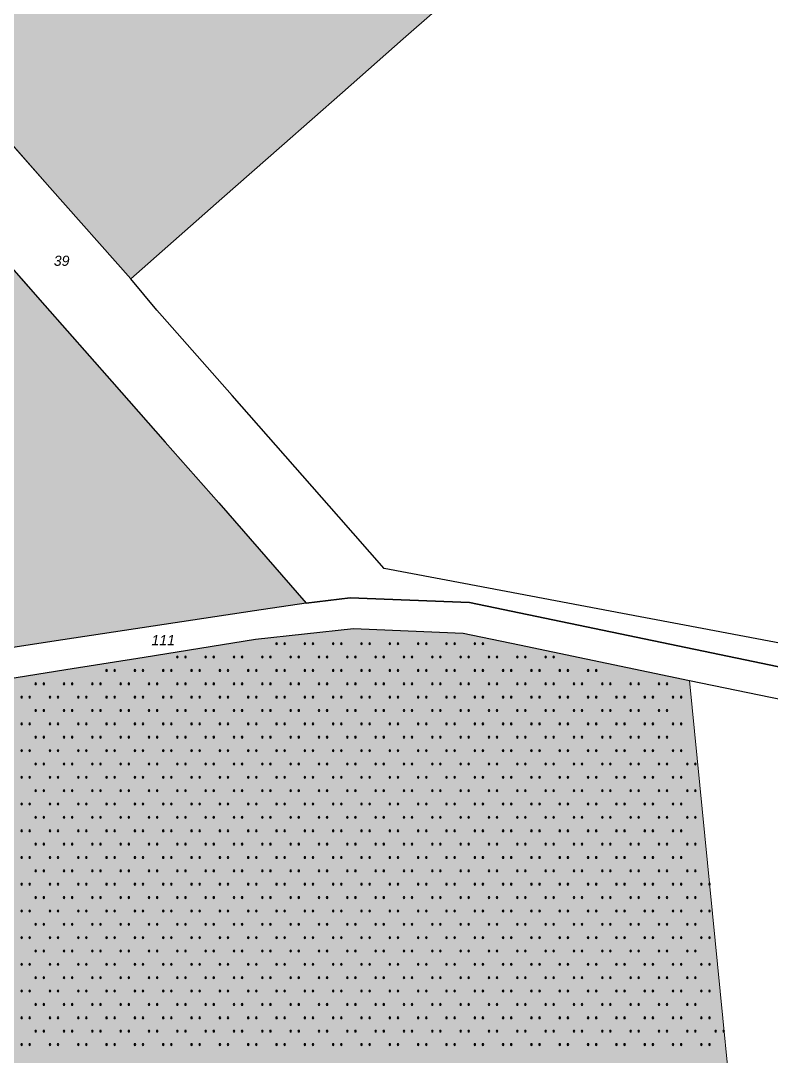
# Model space of a CAD drawing. Header units: metres. Extents: x 361930 to 363047, y 5819267 to 5821471.
# Drawn here: x 362469.3 to 362654.8, y 5820057.7 to 5820313.4 of the extents above; entities that cross this region are included whole.
import ezdxf
from ezdxf.enums import TextEntityAlignment as Align

# ---------------------------------------------------------------- set-up
doc = ezdxf.new("R2010")
doc.units = ezdxf.units.M
doc.layers.add('03-Kataster', color=2, linetype='Continuous')
for name, color, linetype, plot in [('AP_PTO', 7, 'Continuous', False), ('AX_Nutzung_Schraffur', 7, 'Continuous', False), ('AX_Nutzung_Umgrenzung', 7, 'Continuous', False)]:
    doc.layers.add(name, color=color, linetype=linetype, plot=plot)
doc.styles.add('AX_4111', font='ariali.ttf', dxfattribs={"height": 2.5})

# ---------------------------------------------------------------- blocks, each defined once
blk = doc.blocks.new('AX_SY3413')
at = {"true_color": 0x009240}
for points in [[(0.2, 0, 1), (-0.2, 0, 1)], [(2.2, 0, 1), (1.8, 0, 1)]]:
    blk.add_hatch(color=114, dxfattribs=at).paths.add_polyline_path(points, flags=0)
at = {"color": 114, "linetype": 'Continuous', "true_color": 0x009240, "flags": 128}
for points in [[(0.2, 0, 1), (-0.2, 0, 1)], [(2.2, 0, 1), (1.8, 0, 1)]]:
    blk.add_lwpolyline(points, format="xyb", close=True, dxfattribs=at)
blk = doc.blocks.new('*U18')
at = {"layer": 'AX_Nutzung_Schraffur'}
for p in [(362532.5, 5820159.5596), (362539.5, 5820159.5596), (362546.5, 5820159.5596), (362553.5, 5820159.5596), (362560.5, 5820159.5596), (362567.5, 5820159.5596), (362574.5, 5820159.5596), (362581.5, 5820159.5596), (362508, 5820156.2597), (362515, 5820156.2597), (362522, 5820156.2597), (362529, 5820156.2597), (362536, 5820156.2597), (362543, 5820156.2597), (362550, 5820156.2597), (362557, 5820156.2597), (362564, 5820156.2597), (362571, 5820156.2597), (362578, 5820156.2597), (362585, 5820156.2597), (362592, 5820156.2597), (362599, 5820156.2597), (362490.5, 5820152.9598), (362497.5, 5820152.9598), (362504.5, 5820152.9598), (362511.5, 5820152.9598), (362518.5, 5820152.9598), (362525.5, 5820152.9598), (362532.5, 5820152.9598), (362539.5, 5820152.9598), (362546.5, 5820152.9598), (362553.5, 5820152.9598), (362560.5, 5820152.9598), (362567.5, 5820152.9598), (362574.5, 5820152.9598), (362581.5, 5820152.9598), (362588.5, 5820152.9598), (362595.5, 5820152.9598), (362602.5, 5820152.9598), (362609.5, 5820152.9598), (362473, 5820149.6599), (362480, 5820149.6599), (362487, 5820149.6599), (362494, 5820149.6599), (362501, 5820149.6599), (362508, 5820149.6599), (362515, 5820149.6599), (362522, 5820149.6599), (362529, 5820149.6599), (362536, 5820149.6599), (362543, 5820149.6599), (362550, 5820149.6599), (362557, 5820149.6599), (362564, 5820149.6599), (362571, 5820149.6599), (362578, 5820149.6599), (362585, 5820149.6599), (362592, 5820149.6599), (362599, 5820149.6599), (362606, 5820149.6599), (362613, 5820149.6599), (362620, 5820149.6599), (362627, 5820149.6599), (362469.5, 5820146.36), (362476.5, 5820146.36), (362483.5, 5820146.36), (362490.5, 5820146.36), (362497.5, 5820146.36), (362504.5, 5820146.36), (362511.5, 5820146.36), (362518.5, 5820146.36), (362525.5, 5820146.36), (362532.5, 5820146.36), (362539.5, 5820146.36), (362546.5, 5820146.36), (362553.5, 5820146.36), (362560.5, 5820146.36), (362567.5, 5820146.36), (362574.5, 5820146.36), (362581.5, 5820146.36), (362588.5, 5820146.36), (362595.5, 5820146.36), (362602.5, 5820146.36), (362609.5, 5820146.36), (362616.5, 5820146.36), (362623.5, 5820146.36), (362630.5, 5820146.36), (362473, 5820143.0601), (362480, 5820143.0601), (362487, 5820143.0601), (362494, 5820143.0601), (362501, 5820143.0601), (362508, 5820143.0601), (362515, 5820143.0601), (362522, 5820143.0601), (362529, 5820143.0601), (362536, 5820143.0601), (362543, 5820143.0601), (362550, 5820143.0601), (362557, 5820143.0601), (362564, 5820143.0601), (362571, 5820143.0601), (362578, 5820143.0601), (362585, 5820143.0601), (362592, 5820143.0601), (362599, 5820143.0601), (362606, 5820143.0601), (362613, 5820143.0601), (362620, 5820143.0601), (362627, 5820143.0601), (362469.5, 5820139.7602), (362476.5, 5820139.7602), (362483.5, 5820139.7602), (362490.5, 5820139.7602), (362497.5, 5820139.7602), (362504.5, 5820139.7602), (362511.5, 5820139.7602), (362518.5, 5820139.7602), (362525.5, 5820139.7602), (362532.5, 5820139.7602), (362539.5, 5820139.7602), (362546.5, 5820139.7602), (362553.5, 5820139.7602), (362560.5, 5820139.7602), (362567.5, 5820139.7602), (362574.5, 5820139.7602), (362581.5, 5820139.7602), (362588.5, 5820139.7602), (362595.5, 5820139.7602), (362602.5, 5820139.7602), (362609.5, 5820139.7602), (362616.5, 5820139.7602), (362623.5, 5820139.7602), (362630.5, 5820139.7602), (362473, 5820136.4603), (362480, 5820136.4603), (362487, 5820136.4603), (362494, 5820136.4603), (362501, 5820136.4603), (362508, 5820136.4603), (362515, 5820136.4603), (362522, 5820136.4603), (362529, 5820136.4603), (362536, 5820136.4603), (362543, 5820136.4603), (362550, 5820136.4603), (362557, 5820136.4603), (362564, 5820136.4603), (362571, 5820136.4603), (362578, 5820136.4603), (362585, 5820136.4603), (362592, 5820136.4603), (362599, 5820136.4603), (362606, 5820136.4603), (362613, 5820136.4603), (362620, 5820136.4603), (362627, 5820136.4603), (362469.5, 5820133.1604), (362476.5, 5820133.1604), (362483.5, 5820133.1604), (362490.5, 5820133.1604), (362497.5, 5820133.1604), (362504.5, 5820133.1604), (362511.5, 5820133.1604), (362518.5, 5820133.1604), (362525.5, 5820133.1604), (362532.5, 5820133.1604), (362539.5, 5820133.1604), (362546.5, 5820133.1604), (362553.5, 5820133.1604), (362560.5, 5820133.1604), (362567.5, 5820133.1604), (362574.5, 5820133.1604), (362581.5, 5820133.1604), (362588.5, 5820133.1604), (362595.5, 5820133.1604), (362602.5, 5820133.1604), (362609.5, 5820133.1604), (362616.5, 5820133.1604), (362623.5, 5820133.1604), (362630.5, 5820133.1604), (362473, 5820129.8605), (362480, 5820129.8605), (362487, 5820129.8605), (362494, 5820129.8605), (362501, 5820129.8605), (362508, 5820129.8605), (362515, 5820129.8605), (362522, 5820129.8605), (362529, 5820129.8605), (362536, 5820129.8605), (362543, 5820129.8605), (362550, 5820129.8605), (362557, 5820129.8605), (362564, 5820129.8605), (362571, 5820129.8605), (362578, 5820129.8605), (362585, 5820129.8605), (362592, 5820129.8605), (362599, 5820129.8605), (362606, 5820129.8605), (362613, 5820129.8605), (362620, 5820129.8605), (362627, 5820129.8605), (362634, 5820129.8605), (362469.5, 5820126.5606), (362476.5, 5820126.5606), (362483.5, 5820126.5606), (362490.5, 5820126.5606), (362497.5, 5820126.5606), (362504.5, 5820126.5606), (362511.5, 5820126.5606), (362518.5, 5820126.5606), (362525.5, 5820126.5606), (362532.5, 5820126.5606), (362539.5, 5820126.5606), (362546.5, 5820126.5606), (362553.5, 5820126.5606), (362560.5, 5820126.5606), (362567.5, 5820126.5606), (362574.5, 5820126.5606), (362581.5, 5820126.5606), (362588.5, 5820126.5606), (362595.5, 5820126.5606), (362602.5, 5820126.5606), (362609.5, 5820126.5606), (362616.5, 5820126.5606), (362623.5, 5820126.5606), (362630.5, 5820126.5606), (362473, 5820123.2607), (362480, 5820123.2607), (362487, 5820123.2607), (362494, 5820123.2607), (362501, 5820123.2607), (362508, 5820123.2607), (362515, 5820123.2607), (362522, 5820123.2607), (362529, 5820123.2607), (362536, 5820123.2607), (362543, 5820123.2607), (362550, 5820123.2607), (362557, 5820123.2607), (362564, 5820123.2607), (362571, 5820123.2607), (362578, 5820123.2607), (362585, 5820123.2607), (362592, 5820123.2607), (362599, 5820123.2607), (362606, 5820123.2607), (362613, 5820123.2607), (362620, 5820123.2607), (362627, 5820123.2607), (362634, 5820123.2607), (362469.5, 5820119.9607), (362476.5, 5820119.9607), (362483.5, 5820119.9607), (362490.5, 5820119.9607), (362497.5, 5820119.9607), (362504.5, 5820119.9607), (362511.5, 5820119.9607), (362518.5, 5820119.9607), (362525.5, 5820119.9607), (362532.5, 5820119.9607), (362539.5, 5820119.9607), (362546.5, 5820119.9607), (362553.5, 5820119.9607), (362560.5, 5820119.9607), (362567.5, 5820119.9607), (362574.5, 5820119.9607), (362581.5, 5820119.9607), (362588.5, 5820119.9607), (362595.5, 5820119.9607), (362602.5, 5820119.9607), (362609.5, 5820119.9607), (362616.5, 5820119.9607), (362623.5, 5820119.9607), (362630.5, 5820119.9607), (362473, 5820116.6607), (362480, 5820116.6607), (362487, 5820116.6607), (362494, 5820116.6607), (362501, 5820116.6607), (362508, 5820116.6607), (362515, 5820116.6607), (362522, 5820116.6607), (362529, 5820116.6607), (362536, 5820116.6607), (362543, 5820116.6607), (362550, 5820116.6607), (362557, 5820116.6607), (362564, 5820116.6607), (362571, 5820116.6607), (362578, 5820116.6607), (362585, 5820116.6607), (362592, 5820116.6607), (362599, 5820116.6607), (362606, 5820116.6607), (362613, 5820116.6607), (362620, 5820116.6607), (362627, 5820116.6607), (362634, 5820116.6607), (362469.5, 5820113.3607), (362476.5, 5820113.3607), (362483.5, 5820113.3607), (362490.5, 5820113.3607), (362497.5, 5820113.3607), (362504.5, 5820113.3607), (362511.5, 5820113.3607), (362518.5, 5820113.3607), (362525.5, 5820113.3607), (362532.5, 5820113.3607), (362539.5, 5820113.3607), (362546.5, 5820113.3607), (362553.5, 5820113.3607), (362560.5, 5820113.3607), (362567.5, 5820113.3607), (362574.5, 5820113.3607), (362581.5, 5820113.3607), (362588.5, 5820113.3607), (362595.5, 5820113.3607), (362602.5, 5820113.3607), (362609.5, 5820113.3607), (362616.5, 5820113.3607), (362623.5, 5820113.3607), (362630.5, 5820113.3607), (362473, 5820110.0607), (362480, 5820110.0607), (362487, 5820110.0607), (362494, 5820110.0607), (362501, 5820110.0607), (362508, 5820110.0607), (362515, 5820110.0607), (362522, 5820110.0607), (362529, 5820110.0607), (362536, 5820110.0607), (362543, 5820110.0607), (362550, 5820110.0607), (362557, 5820110.0607), (362564, 5820110.0607), (362571, 5820110.0607), (362578, 5820110.0607), (362585, 5820110.0607), (362592, 5820110.0607), (362599, 5820110.0607), (362606, 5820110.0607), (362613, 5820110.0607), (362620, 5820110.0607), (362627, 5820110.0607), (362634, 5820110.0607), (362469.5, 5820106.7608), (362476.5, 5820106.7608), (362483.5, 5820106.7608), (362490.5, 5820106.7608), (362497.5, 5820106.7608), (362504.5, 5820106.7608), (362511.5, 5820106.7608), (362518.5, 5820106.7608), (362525.5, 5820106.7608), (362532.5, 5820106.7608), (362539.5, 5820106.7608), (362546.5, 5820106.7608), (362553.5, 5820106.7608), (362560.5, 5820106.7608), (362567.5, 5820106.7608), (362574.5, 5820106.7608), (362581.5, 5820106.7608), (362588.5, 5820106.7608), (362595.5, 5820106.7608), (362602.5, 5820106.7608), (362609.5, 5820106.7608), (362616.5, 5820106.7608), (362623.5, 5820106.7608), (362630.5, 5820106.7608), (362473, 5820103.4609), (362480, 5820103.4609), (362487, 5820103.4609), (362494, 5820103.4609), (362501, 5820103.4609), (362508, 5820103.4609), (362515, 5820103.4609), (362522, 5820103.4609), (362529, 5820103.4609), (362536, 5820103.4609), (362543, 5820103.4609), (362550, 5820103.4609), (362557, 5820103.4609), (362564, 5820103.4609), (362571, 5820103.4609), (362578, 5820103.4609), (362585, 5820103.4609), (362592, 5820103.4609), (362599, 5820103.4609), (362606, 5820103.4609), (362613, 5820103.4609), (362620, 5820103.4609), (362627, 5820103.4609), (362634, 5820103.4609), (362469.5, 5820100.161), (362476.5, 5820100.161), (362483.5, 5820100.161), (362490.5, 5820100.161), (362497.5, 5820100.161), (362504.5, 5820100.161), (362511.5, 5820100.161), (362518.5, 5820100.161), (362525.5, 5820100.161), (362532.5, 5820100.161), (362539.5, 5820100.161), (362546.5, 5820100.161), (362553.5, 5820100.161), (362560.5, 5820100.161), (362567.5, 5820100.161), (362574.5, 5820100.161), (362581.5, 5820100.161), (362588.5, 5820100.161), (362595.5, 5820100.161), (362602.5, 5820100.161), (362609.5, 5820100.161), (362616.5, 5820100.161), (362623.5, 5820100.161), (362630.5, 5820100.161), (362637.5, 5820100.161), (362473, 5820096.8611), (362480, 5820096.8611), (362487, 5820096.8611), (362494, 5820096.8611), (362501, 5820096.8611), (362508, 5820096.8611), (362515, 5820096.8611), (362522, 5820096.8611), (362529, 5820096.8611), (362536, 5820096.8611), (362543, 5820096.8611), (362550, 5820096.8611), (362557, 5820096.8611), (362564, 5820096.8611), (362571, 5820096.8611), (362578, 5820096.8611), (362585, 5820096.8611), (362592, 5820096.8611), (362599, 5820096.8611), (362606, 5820096.8611), (362613, 5820096.8611), (362620, 5820096.8611), (362627, 5820096.8611), (362634, 5820096.8611), (362469.5, 5820093.5612), (362476.5, 5820093.5612), (362483.5, 5820093.5612), (362490.5, 5820093.5612), (362497.5, 5820093.5612), (362504.5, 5820093.5612), (362511.5, 5820093.5612), (362518.5, 5820093.5612), (362525.5, 5820093.5612), (362532.5, 5820093.5612), (362539.5, 5820093.5612), (362546.5, 5820093.5612), (362553.5, 5820093.5612), (362560.5, 5820093.5612), (362567.5, 5820093.5612), (362574.5, 5820093.5612), (362581.5, 5820093.5612), (362588.5, 5820093.5612), (362595.5, 5820093.5612), (362602.5, 5820093.5612), (362609.5, 5820093.5612), (362616.5, 5820093.5612), (362623.5, 5820093.5612), (362630.5, 5820093.5612), (362637.5, 5820093.5612), (362473, 5820090.2613), (362480, 5820090.2613), (362487, 5820090.2613), (362494, 5820090.2613), (362501, 5820090.2613), (362508, 5820090.2613), (362515, 5820090.2613), (362522, 5820090.2613), (362529, 5820090.2613), (362536, 5820090.2613), (362543, 5820090.2613), (362550, 5820090.2613), (362557, 5820090.2613), (362564, 5820090.2613), (362571, 5820090.2613), (362578, 5820090.2613), (362585, 5820090.2613), (362592, 5820090.2613), (362599, 5820090.2613), (362606, 5820090.2613), (362613, 5820090.2613), (362620, 5820090.2613), (362627, 5820090.2613), (362634, 5820090.2613), (362469.5, 5820086.9614), (362476.5, 5820086.9614), (362483.5, 5820086.9614), (362490.5, 5820086.9614), (362497.5, 5820086.9614), (362504.5, 5820086.9614), (362511.5, 5820086.9614), (362518.5, 5820086.9614), (362525.5, 5820086.9614), (362532.5, 5820086.9614), (362539.5, 5820086.9614), (362546.5, 5820086.9614), (362553.5, 5820086.9614), (362560.5, 5820086.9614), (362567.5, 5820086.9614), (362574.5, 5820086.9614), (362581.5, 5820086.9614), (362588.5, 5820086.9614), (362595.5, 5820086.9614), (362602.5, 5820086.9614), (362609.5, 5820086.9614), (362616.5, 5820086.9614), (362623.5, 5820086.9614), (362630.5, 5820086.9614), (362637.5, 5820086.9614), (362473, 5820083.6615), (362480, 5820083.6615), (362487, 5820083.6615), (362494, 5820083.6615), (362501, 5820083.6615), (362508, 5820083.6615), (362515, 5820083.6615), (362522, 5820083.6615), (362529, 5820083.6615), (362536, 5820083.6615), (362543, 5820083.6615), (362550, 5820083.6615), (362557, 5820083.6615), (362564, 5820083.6615), (362571, 5820083.6615), (362578, 5820083.6615), (362585, 5820083.6615), (362592, 5820083.6615), (362599, 5820083.6615), (362606, 5820083.6615), (362613, 5820083.6615), (362620, 5820083.6615), (362627, 5820083.6615), (362634, 5820083.6615), (362469.5, 5820080.3616), (362476.5, 5820080.3616), (362483.5, 5820080.3616), (362490.5, 5820080.3616), (362497.5, 5820080.3616), (362504.5, 5820080.3616), (362511.5, 5820080.3616), (362518.5, 5820080.3616), (362525.5, 5820080.3616), (362532.5, 5820080.3616), (362539.5, 5820080.3616), (362546.5, 5820080.3616), (362553.5, 5820080.3616), (362560.5, 5820080.3616), (362567.5, 5820080.3616), (362574.5, 5820080.3616), (362581.5, 5820080.3616), (362588.5, 5820080.3616), (362595.5, 5820080.3616), (362602.5, 5820080.3616), (362609.5, 5820080.3616), (362616.5, 5820080.3616), (362623.5, 5820080.3616), (362630.5, 5820080.3616), (362637.5, 5820080.3616), (362473, 5820077.0617), (362480, 5820077.0617), (362487, 5820077.0617), (362494, 5820077.0617), (362501, 5820077.0617), (362508, 5820077.0617), (362515, 5820077.0617), (362522, 5820077.0617), (362529, 5820077.0617), (362536, 5820077.0617), (362543, 5820077.0617), (362550, 5820077.0617), (362557, 5820077.0617), (362564, 5820077.0617), (362571, 5820077.0617), (362578, 5820077.0617), (362585, 5820077.0617), (362592, 5820077.0617), (362599, 5820077.0617), (362606, 5820077.0617), (362613, 5820077.0617), (362620, 5820077.0617), (362627, 5820077.0617), (362634, 5820077.0617), (362469.5, 5820073.7618), (362476.5, 5820073.7618), (362483.5, 5820073.7618), (362490.5, 5820073.7618), (362497.5, 5820073.7618), (362504.5, 5820073.7618), (362511.5, 5820073.7618), (362518.5, 5820073.7618), (362525.5, 5820073.7618), (362532.5, 5820073.7618), (362539.5, 5820073.7618), (362546.5, 5820073.7618), (362553.5, 5820073.7618), (362560.5, 5820073.7618), (362567.5, 5820073.7618), (362574.5, 5820073.7618), (362581.5, 5820073.7618), (362588.5, 5820073.7618), (362595.5, 5820073.7618), (362602.5, 5820073.7618), (362609.5, 5820073.7618), (362616.5, 5820073.7618), (362623.5, 5820073.7618), (362630.5, 5820073.7618), (362637.5, 5820073.7618), (362473, 5820070.4619), (362480, 5820070.4619), (362487, 5820070.4619), (362494, 5820070.4619), (362501, 5820070.4619), (362508, 5820070.4619), (362515, 5820070.4619), (362522, 5820070.4619), (362529, 5820070.4619), (362536, 5820070.4619), (362543, 5820070.4619), (362550, 5820070.4619), (362557, 5820070.4619), (362564, 5820070.4619), (362571, 5820070.4619), (362578, 5820070.4619), (362585, 5820070.4619), (362592, 5820070.4619), (362599, 5820070.4619), (362606, 5820070.4619), (362613, 5820070.4619), (362620, 5820070.4619), (362627, 5820070.4619), (362634, 5820070.4619), (362469.5, 5820067.1619), (362476.5, 5820067.1619), (362483.5, 5820067.1619), (362490.5, 5820067.1619), (362497.5, 5820067.1619), (362504.5, 5820067.1619), (362511.5, 5820067.1619), (362518.5, 5820067.1619), (362525.5, 5820067.1619), (362532.5, 5820067.1619), (362539.5, 5820067.1619), (362546.5, 5820067.1619), (362553.5, 5820067.1619), (362560.5, 5820067.1619), (362567.5, 5820067.1619), (362574.5, 5820067.1619), (362581.5, 5820067.1619), (362588.5, 5820067.1619), (362595.5, 5820067.1619), (362602.5, 5820067.1619), (362609.5, 5820067.1619), (362616.5, 5820067.1619), (362623.5, 5820067.1619), (362630.5, 5820067.1619), (362637.5, 5820067.1619), (362473, 5820063.8619), (362480, 5820063.8619), (362487, 5820063.8619), (362494, 5820063.8619), (362501, 5820063.8619), (362508, 5820063.8619), (362515, 5820063.8619), (362522, 5820063.8619), (362529, 5820063.8619), (362536, 5820063.8619), (362543, 5820063.8619), (362550, 5820063.8619), (362557, 5820063.8619), (362564, 5820063.8619), (362571, 5820063.8619), (362578, 5820063.8619), (362585, 5820063.8619), (362592, 5820063.8619), (362599, 5820063.8619), (362606, 5820063.8619), (362613, 5820063.8619), (362620, 5820063.8619), (362627, 5820063.8619), (362634, 5820063.8619), (362641, 5820063.8619), (362469.5, 5820060.5619), (362476.5, 5820060.5619), (362483.5, 5820060.5619), (362490.5, 5820060.5619), (362497.5, 5820060.5619), (362504.5, 5820060.5619), (362511.5, 5820060.5619), (362518.5, 5820060.5619), (362525.5, 5820060.5619), (362532.5, 5820060.5619), (362539.5, 5820060.5619), (362546.5, 5820060.5619), (362553.5, 5820060.5619), (362560.5, 5820060.5619), (362567.5, 5820060.5619), (362574.5, 5820060.5619), (362581.5, 5820060.5619), (362588.5, 5820060.5619), (362595.5, 5820060.5619), (362602.5, 5820060.5619), (362609.5, 5820060.5619), (362616.5, 5820060.5619), (362623.5, 5820060.5619), (362630.5, 5820060.5619), (362637.5, 5820060.5619)]:
    blk.add_blockref('AX_SY3413', p, dxfattribs=at)

msp = doc.modelspace()

# ---------------------------------------------------------------- hatches: boundary and pattern name
at = {"layer": 'AX_Nutzung_Schraffur', "true_color": 0xffeaf4}
for points in [[(362410.382, 5820346.97), (362422.825, 5820332.885), (362430.207, 5820324.529), (362446.691, 5820305.905), (362459.901, 5820290.981), (362476.512, 5820272.215), (362496.482, 5820249.655), (362518.997, 5820269.521), (362533.781, 5820282.508), (362548.785, 5820295.719), (362563.796, 5820308.935), (362578.774, 5820322.172), (362593.785, 5820335.345), (362608.794, 5820348.556), (362623.793, 5820361.763), (362638.804, 5820375.01), (362653.815, 5820388.257), (362669.141, 5820401.438), (362682.336, 5820413.427), (362639.347, 5820462.192), (362596.397, 5820510.913), (362582.87, 5820499.046), (362567.882, 5820485.829), (362552.874, 5820472.559), (362537.916, 5820459.347), (362522.881, 5820446.161), (362507.884, 5820432.939), (362492.909, 5820419.726), (362477.89, 5820406.471), (362462.928, 5820393.225), (362447.94, 5820379.982), (362432.904, 5820366.817)], [(362432.314, 5820291.889), (362418.363, 5820293.427), (362415.494, 5820268.069), (362413.206, 5820247.838), (362410.418, 5820223.188), (362407.536, 5820198.794), (362405.532, 5820179.992), (362403.514, 5820162.149), (362409.245, 5820160.125), (362420.997, 5820157.359), (362431.082, 5820155.666), (362443.209, 5820155.612), (362454.393, 5820156.699), (362467.327, 5820158.592), (362479.659, 5820160.534), (362527.043, 5820167.647), (362539.844, 5820169.588), (362518.23, 5820194.366), (362505.011, 5820209.317), (362491.772, 5820224.337), (362475.223, 5820243.135), (362458.714, 5820261.893), (362457.487, 5820263.287)]]:
    msp.add_hatch(color=7, dxfattribs=at).paths.add_polyline_path(points)
at = {"layer": 'AX_Nutzung_Schraffur', "true_color": 0xeaffd3}
msp.add_hatch(color=254, dxfattribs=at).paths.add_polyline_path([(362652.25, 5819971.193), (362634.591, 5820150.5), (362609.033, 5820155.82), (362592.577, 5820159.245), (362578.657, 5820162.142), (362565.016, 5820162.726), (362551.503, 5820163.304), (362527.285, 5820160.668), (362499.826, 5820156.273), (362480.407, 5820153.164), (362454.825, 5820149.069), (362443.51, 5820148.698), (362431.437, 5820148.303), (362419.634, 5820149.98), (362407.664, 5820153.089), (362395.665, 5820157.859), (362376.138, 5820165.619), (362348.135, 5820176.737), (362332.537, 5820182.913), (362330.196, 5820167.467), (362327.431, 5820149.215), (362338.146, 5820146.144), (362380.518, 5820097.863), (362401.446, 5820074.016), (362408.084, 5820069.093), (362413.591, 5820059.626), (362453.191, 5819991.595), (362820.332, 5819918.665), (362815.187, 5819942.916)])

# ---------------------------------------------------------------- linework, layer by layer
at = {"layer": '03-Kataster'}
for p, q in [((362476.512, 5820272.215), (362459.901, 5820290.981)), ((362496.482, 5820249.655), (362476.512, 5820272.215)), ((362458.714, 5820261.893), (362475.223, 5820243.135)), ((362502.942, 5820241.918), (362496.482, 5820249.655)), ((362475.223, 5820243.135), (362491.772, 5820224.337)), ((362504.271, 5820240.444), (362502.942, 5820241.918)), ((362521.501, 5820220.888), (362504.271, 5820240.444)), ((362491.772, 5820224.337), (362505.011, 5820209.317)), ((362534.704, 5820205.886), (362521.501, 5820220.888)), ((362505.011, 5820209.317), (362518.23, 5820194.366)), ((362547.907, 5820190.884), (362534.704, 5820205.886)), ((362518.23, 5820194.366), (362539.844, 5820169.588)), ((362559.085, 5820178.118), (362547.907, 5820190.884)), ((362578.782, 5820174.421), (362559.085, 5820178.118)), ((362598.402, 5820170.756), (362578.782, 5820174.421)), ((362539.844, 5820169.588), (362527.043, 5820167.647)), ((362539.844, 5820169.588), (362550.672, 5820170.86)), ((362550.672, 5820170.86), (362539.844, 5820169.588)), ((362550.672, 5820170.86), (362580.178, 5820169.736)), ((362580.178, 5820169.736), (362550.672, 5820170.86)), ((362580.178, 5820169.736), (362706.34, 5820143.554)), ((362706.34, 5820143.554), (362580.178, 5820169.736)), ((362618.012, 5820167.034), (362598.402, 5820170.756)), ((362527.043, 5820167.647), (362479.659, 5820160.534)), ((362637.649, 5820163.332), (362618.012, 5820167.034)), ((362527.285, 5820160.668), (362551.503, 5820163.304)), ((362551.503, 5820163.304), (362565.016, 5820162.726)), ((362565.016, 5820162.726), (362578.657, 5820162.142)), ((362578.657, 5820162.142), (362592.577, 5820159.245)), ((362657.288, 5820159.637), (362637.649, 5820163.332)), ((362479.659, 5820160.534), (362467.327, 5820158.592)), ((362499.826, 5820156.273), (362527.285, 5820160.668)), ((362592.577, 5820159.245), (362609.033, 5820155.82)), ((362480.407, 5820153.164), (362499.826, 5820156.273)), ((362609.033, 5820155.82), (362634.591, 5820150.5)), ((362454.825, 5820149.069), (362480.407, 5820153.164)), ((362634.591, 5820150.5), (362662.538, 5820144.683))]:
    msp.add_line(p, q, dxfattribs=at)
at = {"layer": 'AX_Nutzung_Umgrenzung', "color": 253, "linetype": 'Continuous', "lineweight": 18, "true_color": 0x999999, "flags": 128}
for points in [[(362422.825, 5820332.885), (362418.363, 5820293.427), (362432.314, 5820291.889), (362457.487, 5820263.287), (362458.714, 5820261.893), (362475.223, 5820243.135), (362491.772, 5820224.337), (362505.011, 5820209.317), (362518.23, 5820194.366), (362539.844, 5820169.588), (362550.672, 5820170.86), (362580.178, 5820169.736), (362706.34, 5820143.554)], [(362430.207, 5820324.529), (362446.691, 5820305.905), (362459.901, 5820290.981), (362476.512, 5820272.215), (362496.482, 5820249.655), (362518.997, 5820269.521), (362533.781, 5820282.508), (362548.785, 5820295.719), (362563.796, 5820308.935), (362578.774, 5820322.172)], [(362657.288, 5820159.637), (362637.649, 5820163.332), (362618.012, 5820167.034), (362598.402, 5820170.756), (362578.782, 5820174.421), (362559.085, 5820178.118), (362547.907, 5820190.884), (362534.704, 5820205.886), (362521.501, 5820220.888), (362504.271, 5820240.444), (362502.942, 5820241.918), (362496.482, 5820249.655), (362476.512, 5820272.215), (362459.901, 5820290.981), (362446.691, 5820305.905), (362430.207, 5820324.529)], [(362706.34, 5820143.554), (362580.178, 5820169.736), (362550.672, 5820170.86), (362539.844, 5820169.588), (362539.844, 5820169.588), (362527.043, 5820167.647), (362479.659, 5820160.534), (362467.327, 5820158.592)], [(362454.825, 5820149.069), (362480.407, 5820153.164), (362499.826, 5820156.273), (362527.285, 5820160.668), (362551.503, 5820163.304), (362565.016, 5820162.726), (362578.657, 5820162.142), (362592.577, 5820159.245), (362609.033, 5820155.82), (362634.591, 5820150.5), (362662.538, 5820144.683)], [(362652.25, 5819971.193), (362634.591, 5820150.5), (362609.033, 5820155.82), (362592.577, 5820159.245), (362578.657, 5820162.142), (362565.016, 5820162.726), (362551.503, 5820163.304), (362527.285, 5820160.668), (362499.826, 5820156.273), (362480.407, 5820153.164), (362454.825, 5820149.069)]]:
    msp.add_lwpolyline(points, dxfattribs=at)
msp.add_lwpolyline([(362432.314, 5820291.889), (362418.363, 5820293.427), (362415.494, 5820268.069), (362413.206, 5820247.838), (362410.418, 5820223.188), (362407.536, 5820198.794), (362405.532, 5820179.992), (362403.514, 5820162.149), (362409.245, 5820160.125), (362420.997, 5820157.359), (362431.082, 5820155.666), (362443.209, 5820155.612), (362454.393, 5820156.699), (362467.327, 5820158.592), (362479.659, 5820160.534), (362527.043, 5820167.647), (362539.844, 5820169.588), (362518.23, 5820194.366), (362505.011, 5820209.317), (362491.772, 5820224.337), (362475.223, 5820243.135), (362458.714, 5820261.893), (362457.487, 5820263.287), (362432.314, 5820291.889)], close=True, dxfattribs=at)

# ---------------------------------------------------------------- block references
at = {"layer": 'AX_Nutzung_Schraffur'}
msp.add_blockref('*U18', (0, 0), dxfattribs=at)

# ---------------------------------------------------------------- texts
at = {"layer": 'AP_PTO', "color": 18, "true_color": 0x000000, "style": 'AX_4111'}
for s, p in [('39', (362479.4, 5820252.9)), ('111', (362504.5, 5820159.2))]:
    msp.add_text(s, height=2.5, dxfattribs=at).set_placement(p, align=Align.CENTER)

doc.saveas('drawing.dxf')
